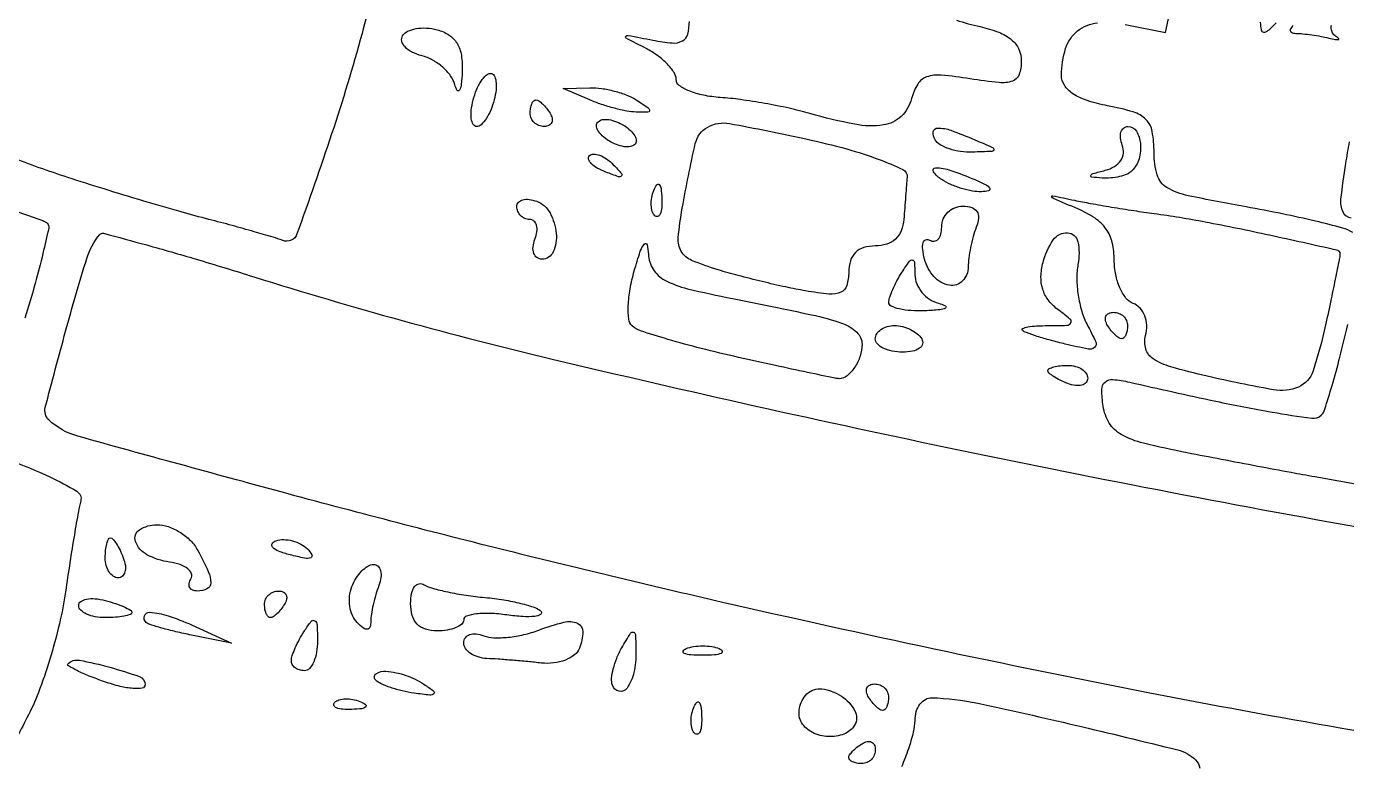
# Model space of a CAD drawing. Extents: x -19 to 322, y 67 to 181.
# Drawn here: x 41.45 to 88.7, y 117.73 to 144.12 of the extents above; entities that cross this region are included whole.
import ezdxf

# ---------------------------------------------------------------- set-up
doc = ezdxf.new("R2010")
doc.units = 0
doc.layers.get('0').update_dxf_attribs({"linetype": 'CONTINUOUS'})

msp = doc.modelspace()

# ---------------------------------------------------------------- linework, layer by layer
for points in [[(80.775, 144.191), (82.213, 143.903), (83.03, 147.686, -0.012709)], [(54.013, 146.626, -0.03334), (53.459, 143.871, -0.014245), (52.371, 140.272, -0.005737), (51.131, 136.692, -0.420504), (50.62, 136.458, 0.018853), (50.273, 136.577, 0.003191), (49.602, 136.773, 0.003483), (48.809, 136.994, 0.003093), (47.981, 137.212, -0.006526), (46.985, 137.482, -0.002726), (45.65, 137.871, -0.002696), (44.225, 138.303, -0.003493), (42.923, 138.716, -0.016286), (40.896, 139.447, -0.172927)], [(74.732, 144.348, 0.026448), (75.582, 144.114, -0.0366), (76.253, 143.914, -0.084534), (76.706, 143.648, -0.113168), (76.965, 143.304, -0.10543), (77.057, 142.872, -0.085145), (76.976, 142.398, -0.229453), (76.739, 142.163, -0.108592), (76.262, 142.109, -0.013684), (75.225, 142.246, 0.016815), (74.193, 142.376, 0.104633), (73.666, 142.314, 0.177898), (73.35, 142.059, 0.071393), (73.131, 141.539, -0.138799), (72.757, 140.903, -0.155688), (72.121, 140.593, -0.084761), (71.1, 140.617, -0.021658), (69.486, 141.005, 0.015818), (68.75, 141.191, 0.009824), (67.875, 141.365, 0.009854), (67.004, 141.503, 0.017522), (66.282, 141.577, -0.032409), (65.677, 141.658, -0.048335), (65.166, 141.812, -0.060484), (64.812, 142.01, -0.239194), (64.702, 142.227, 0.14597), (64.628, 142.474, 0.047804), (64.388, 142.774, 0.042883), (64.042, 143.074, 0.03695), (63.633, 143.327, -0.0019), (62.912, 143.707, -0.467846), (62.898, 143.77, -0.279738), (62.98, 143.801, -0.001403), (63.87, 143.629, 0.026045), (64.559, 143.53, 0.142553), (64.924, 143.602, 0.210867), (65.116, 143.839, 0.065794), (65.177, 144.303, -0.046449)], [(88.918, 136.749, 0.073673), (88.559, 136.904, 0.006241), (87.581, 137.15, 0.008171), (86.402, 137.412, 0.006232), (85.102, 137.661, -0.006994), (83.029, 138.061, -0.082607), (82.267, 138.357, -0.191826), (81.922, 138.803, -0.069663), (81.809, 139.61, 0.044841), (81.742, 140.358, 0.151963), (81.518, 140.787, 0.125119), (81.06, 141.061, 0.026251), (80.146, 141.283, -0.03077), (79.418, 141.467, -0.0686), (78.903, 141.712, -0.099997), (78.597, 142.016, -0.150885), (78.49, 142.374, -0.074233), (78.643, 143.335, -0.149396), (79.073, 143.961, -0.147182), (79.786, 144.245, -0.071303)], [(85.611, 144.274, 0.047194), (85.637, 143.999, 0.346165), (85.73, 143.919, 0.19173), (85.886, 143.972, 0.019206), (86.181, 144.245, -0.039453)], [(86.786, 144.156, 0.13881), (86.685, 144.009, 0.364331), (86.722, 143.914, 0.121886), (86.879, 143.873, -0.020803), (87.137, 143.858, -0.010836), (87.457, 143.821, -0.010757), (87.784, 143.767, -0.016134), (88.067, 143.706, 0.012712), (88.294, 143.654, 0.086133), (88.408, 143.652, 0.608481), (88.42, 143.685, 0.074951), (88.34, 143.746, -0.111532), (88.222, 143.852, -0.104865), (88.157, 144.002, -0.099303), (88.157, 144.171, -0.089672)], [(88.794, 139.992, 0.005518), (88.661, 139.214, 0.010366), (88.484, 137.938, 0.144093), (88.561, 137.485, 0.248402), (88.86, 137.268, 0.035407)], [(39.294, 138.15, -0.000269), (42.029, 137.172, -0.110811), (42.198, 137.065, -0.255661), (42.245, 136.905, -0.004479), (42.037, 135.996, -0.010073), (41.759, 134.922, -0.006393), (41.393, 133.682, -0.012039)], [(124.577, 114.674, -0.008701), (109.521, 116.035, -0.010734), (95.545, 117.849, -0.010617), (81.533, 120.28, -0.008197), (66.365, 123.503, -0.004807), (58.431, 125.406, -0.004863), (50.566, 127.454, -0.001559), (43.282, 129.451, -0.122069), (42.248, 130.034, -0.273169), (42.121, 130.474, -0.003942), (42.85, 133.212, -0.007322), (43.605, 135.809, -0.099814), (44.072, 136.671, -0.292398), (44.211, 136.715, -0.001352), (45.751, 136.297, -0.005586), (47.518, 135.791, -0.003429), (49.588, 135.157, 0.017475), (60.263, 132.214, 0.007262), (74.862, 128.956, 0.007317), (89.959, 126.047, 0.013123), (102.442, 124.166, 0.000965), (110.489, 123.185, 0.024141), (112.71, 123.027, 0.158991), (113.554, 123.281, 0.31448)], [(89.279, 127.69), (87.564, 127.994, -0.002015), (86.71, 128.149, -0.000757), (85.515, 128.372, -0.00075), (84.215, 128.619, -0.000912), (82.997, 128.854, -0.011812), (81.428, 129.199, -0.066648), (80.631, 129.511, -0.129276), (80.204, 129.92, -0.102197), (79.986, 130.524, -0.031969), (79.938, 131.124, -0.215784), (80.054, 131.391, -0.21209), (80.333, 131.483, -0.030861), (80.936, 131.384, 0.003023), (84.017, 130.703, 0.010326), (86.032, 130.314, 0.008004), (87.454, 130.093, 0.235092), (87.791, 130.206, 0.120432), (87.919, 130.416, 0.004974), (88.177, 131.263, 0.008392), (88.459, 132.284, 0.005833), (88.744, 133.445, 0.010472)], [(40.811, 128.605, -0.022328), (42.281, 127.994, -0.024599), (43.25, 127.48, -0.336245), (43.39, 127.133, 0.021759), (43.306, 126.755, 0.002692), (43.162, 125.924, 0.003175), (43.003, 124.934, 0.002622), (42.845, 123.877, -0.022556), (42.627, 122.729, -0.015984), (42.283, 121.463, -0.016178), (41.876, 120.272, -0.032607), (41.466, 119.37, 0.033634), (40.736, 117.756, 0.086736)], [(72.776, 117.623, 0.019896), (73.025, 118.268, 0.020333), (73.2, 118.858, 0.061176), (73.253, 119.274, -0.069997), (73.298, 119.59, -0.087813), (73.429, 119.856, -0.10329), (73.623, 120.029, -0.140211), (73.85, 120.087, -0.044368), (75.497, 119.888, -0.005651), (78.986, 119.107, -0.002704), (82.655, 118.221, -0.136616), (83.294, 117.861, -0.152994), (83.449, 117.563, -0.030567)]]:
    msp.add_lwpolyline(points, format="xyb")
for points in [[(55.6, 143.072, -0.050729), (55.248, 143.203, -0.087296), (54.997, 143.387, -0.129302), (54.883, 143.592, -0.203541), (54.913, 143.789, -0.146313), (55.092, 143.948, -0.066222), (55.394, 144.042, -0.057316), (55.764, 144.064, -0.049629), (56.149, 144.003, -0.080427), (56.575, 143.814, -0.114514), (56.861, 143.517, -0.098293), (57.014, 143.088, -0.047545), (57.044, 142.503, -0.01394), (57.011, 142.043, -0.103313), (56.945, 141.835, -0.575947), (56.866, 141.833, -0.07017), (56.781, 142.035, 0.09206), (56.63, 142.353, 0.055852), (56.348, 142.662, 0.053453), (55.987, 142.916, 0.062936)], [(57.436, 141.489, -0.034746), (57.559, 141.853, -0.046569), (57.722, 142.161, -0.054916), (57.899, 142.374, -0.195045), (58.06, 142.44, -0.272886), (58.184, 142.367, -0.093423), (58.252, 142.161, -0.061733), (58.255, 141.854, -0.035451), (58.187, 141.489, -0.034746), (58.064, 141.125, -0.046569), (57.901, 140.818, -0.054916), (57.725, 140.604, -0.195045), (57.563, 140.539, -0.272886), (57.439, 140.612, -0.093423), (57.371, 140.818, -0.061733), (57.368, 141.125, -0.035451)], [(61.613, 141.489), (60.663, 141.898), (61.613, 141.924, -0.04208), (62.029, 141.9, -0.028709), (62.494, 141.807, -0.029001), (62.935, 141.664, -0.050598), (63.276, 141.489, -0.006504), (63.7, 141.208, -0.247646), (63.752, 141.11, -0.411928), (63.691, 141.049, -0.011111), (63.276, 141.055, -0.038039), (62.936, 141.093, -0.016709), (62.494, 141.193, -0.016424), (62.029, 141.331, -0.021159)], [(59.475, 141.014, -0.042167), (59.49, 141.196, -0.061769), (59.536, 141.35, -0.081139), (59.604, 141.454, -0.210953), (59.684, 141.489, -0.151918), (59.785, 141.458, -0.038439), (59.919, 141.35, -0.035638), (60.06, 141.196, -0.029505), (60.188, 141.014, -0.082592), (60.262, 140.833, -0.161196), (60.247, 140.679, -0.182303), (60.147, 140.576, -0.108972), (59.978, 140.539, -0.093332), (59.786, 140.575, -0.09642), (59.623, 140.679, -0.099167), (59.513, 140.833, -0.105053)], [(61.851, 140.575, -0.209945), (61.909, 140.708, -0.13955), (62.06, 140.784, -0.08982), (62.291, 140.786, -0.049166), (62.564, 140.711, -0.046632), (62.836, 140.576, -0.052856), (63.067, 140.397, -0.060245), (63.225, 140.204, -0.142471), (63.276, 140.028, -0.209945), (63.218, 139.895, -0.13955), (63.067, 139.819, -0.08982), (62.837, 139.817, -0.049166), (62.564, 139.892, -0.046632), (62.291, 140.027, -0.052856), (62.06, 140.205, -0.060245), (61.902, 140.398, -0.142471)], [(66.203, 135.407, -0.024229), (65.256, 135.746, -0.165008), (64.887, 136.068, -0.155415), (64.779, 136.559, -0.020813), (64.922, 137.62, -0.011982), (65.387, 139.927, -0.212713), (65.831, 140.52, -0.175283), (66.61, 140.648, -0.007679), (69.348, 140.093, -0.012703), (70.811, 139.734, -0.023634), (71.972, 139.357, -0.021785), (72.816, 138.996, -0.311276), (72.971, 138.726, 0.001061), (72.947, 138.445, 0.000394), (72.916, 138.049, 0.000391), (72.882, 137.618, 0.000472), (72.852, 137.213, -0.076447), (72.758, 136.809, -0.110819), (72.552, 136.509, -0.111011), (72.238, 136.325, -0.07691), (71.83, 136.262, 0.072152), (71.417, 136.202, 0.123371), (71.119, 136.026, 0.124481), (70.94, 135.731, 0.074213), (70.88, 135.324, -0.071492), (70.811, 134.843, -0.222747), (70.599, 134.604, -0.127295), (70.184, 134.539, -0.018781), (69.335, 134.655, -0.010032), (68.629, 134.793, -0.005648), (67.778, 134.987, -0.005635), (66.923, 135.203, -0.009179)], [(73.968, 140.064, -0.170953), (73.906, 140.349, -0.378432), (74.06, 140.485, -0.086739), (74.537, 140.402, -0.014943), (75.394, 140.064, -0.003353), (76.028, 139.786, -0.352087), (76.069, 139.707, -0.343362), (76, 139.649, -0.003282), (75.303, 139.622, -0.042673), (74.883, 139.644, -0.045307), (74.482, 139.738, -0.049915), (74.155, 139.884, -0.125173)], [(80.062, 138.972, 0.071847), (80.39, 139.11, 0.108829), (80.614, 139.321, 0.125584), (80.709, 139.584, 0.116513), (80.671, 139.868, -0.059828), (80.606, 140.125, -0.105556), (80.624, 140.342, -0.14989), (80.72, 140.484, -0.17227), (80.874, 140.539, -0.260622), (81.174, 140.371, -0.115676), (81.321, 139.927, -0.093436), (81.269, 139.38, -0.126436), (81.017, 138.955, -0.096261), (80.843, 138.837, -0.0404), (80.572, 138.747, -0.038032), (80.259, 138.696, -0.040297), (79.948, 138.693, -0.010716), (79.579, 138.728, -0.496314), (79.545, 138.785, -0.230191), (79.621, 138.852, -0.0062)], [(61.601, 139.497, -0.20742), (61.746, 139.554, -0.082976), (61.961, 139.511, -0.063152), (62.209, 139.379, -0.043285), (62.453, 139.172, -0.011214), (62.751, 138.858, -0.400052), (62.748, 138.767, -0.286372), (62.641, 138.742, -0.008399), (62.187, 138.906, -0.036269), (61.879, 139.05, -0.070189), (61.663, 139.214, -0.120343), (61.569, 139.369, -0.278911)], [(74.206, 138.638, -0.095694), (73.912, 138.92, -0.608383), (73.984, 139.059, -0.081911), (74.532, 138.969, -0.019739), (75.394, 138.638, -0.014925), (75.794, 138.452, -0.152377), (75.924, 138.326, -0.491407), (75.886, 138.24, -0.051935), (75.632, 138.204, -0.053798), (75.307, 138.227, -0.029384), (74.919, 138.32, -0.028934), (74.531, 138.464, -0.040566)], [(63.902, 138.252, -0.054073), (64.007, 138.45, -0.470617), (64.094, 138.458, -0.168741), (64.161, 138.32, -0.018894), (64.189, 137.965, -0.028489), (64.184, 137.634, -0.077125), (64.131, 137.406, -0.208169), (64.044, 137.319, -0.296942), (63.94, 137.341, -0.126455), (63.848, 137.497, -0.060344), (63.81, 137.727, -0.05415), (63.828, 137.992, -0.051402)], [(83.714, 131.599, -0.012514), (82.407, 131.935, -0.076374), (81.775, 132.225, -0.175107), (81.512, 132.576, -0.138721), (81.503, 133.054, 0.071281), (81.545, 133.422, 0.084937), (81.476, 133.764, 0.09449), (81.307, 134.036, 0.115446), (81.06, 134.204, -0.137191), (80.801, 134.396, -0.061581), (80.582, 134.764, -0.054323), (80.434, 135.236, -0.049024), (80.384, 135.746, 0.057194), (80.311, 136.382, 0.097436), (80.092, 136.868, 0.091678), (79.695, 137.254, 0.046005), (79.077, 137.588, -0.000897), (78.206, 137.962, -0.201934), (78.145, 138.025, -0.591846), (78.174, 138.06, -0.001453), (78.958, 137.898, 0.007264), (79.53, 137.787, 0.00326), (80.286, 137.656, 0.003226), (81.086, 137.529, 0.004384), (81.809, 137.425, -0.013497), (83.64, 137.127, -0.006721), (85.942, 136.657, -0.00132), (88.338, 136.127, -0.351091), (88.462, 135.972, -0.049504), (88.452, 135.868, -0.000546), (88.311, 135.17, -0.0017), (88.145, 134.364, -0.001106), (87.947, 133.434, -0.027458), (87.498, 131.786, -0.21332), (86.972, 131.212, -0.148464), (86.083, 131.11, -0.01159)], [(59.647, 136.5, 0.055937), (59.718, 136.773, 0.100118), (59.705, 137.003, 0.147206), (59.612, 137.154, 0.184534), (59.46, 137.213, -0.099038), (59.284, 137.248, -0.097945), (59.135, 137.348, -0.097945), (59.035, 137.497, -0.099038), (59, 137.673, -0.184534), (59.058, 137.825, -0.147206), (59.209, 137.918, -0.100118), (59.439, 137.931, -0.055937), (59.712, 137.86, -0.178711), (60.187, 137.444, -0.10214), (60.41, 136.705, -0.127826), (60.301, 136.048, -0.296267), (59.899, 135.787, -0.158089), (59.721, 135.845, -0.151946), (59.608, 135.996, -0.112257), (59.581, 136.227, -0.06502)], [(73.593, 135.788, -0.033809), (73.527, 136.135, -0.095442), (73.544, 136.381, -0.238295), (73.636, 136.485, -0.236417), (73.775, 136.472, 0.159236), (73.938, 136.433, 0.191158), (74.079, 136.502, 0.126208), (74.175, 136.682, 0.058827), (74.206, 136.947, -0.102178), (74.264, 137.23, -0.09863), (74.43, 137.47, -0.097175), (74.678, 137.631, -0.095984), (74.97, 137.688, -0.076855), (75.281, 137.64, -0.176865), (75.466, 137.497, -0.16701), (75.522, 137.262, -0.067159), (75.445, 136.936, 0.024761), (75.334, 136.599, 0.016939), (75.241, 136.207, 0.017107), (75.177, 135.823, 0.032815), (75.156, 135.51, -0.196487), (74.951, 135.009, -0.247411), (74.481, 134.858, -0.166905), (73.93, 135.164, -0.12009)], [(77.097, 133.24, -0.550972), (77.107, 133.305, -0.058206), (77.286, 133.361, -0.031444), (77.603, 133.399, -0.014327), (78.019, 133.411, 0.008878), (78.687, 133.423, 0.264859), (78.826, 133.508, 0.358855), (78.799, 133.647, 0.012825), (78.343, 134.005, -0.072501), (78.018, 134.331, -0.085828), (77.821, 134.719, -0.081565), (77.76, 135.167, -0.058405), (77.833, 135.668, -0.082316), (78.2, 136.479, -0.264301), (78.71, 136.734, -0.342425), (79.08, 136.415, -0.097234), (79.085, 135.603, 0.051922), (79.041, 135.094, 0.033187), (79.091, 134.502, 0.033186), (79.22, 133.922, 0.051892), (79.413, 133.449, -0.016627), (79.72, 132.826, -0.328316), (79.678, 132.63, -0.234774), (79.453, 132.569, -0.010009), (78.627, 132.75, -0.008077), (78.102, 132.885, -0.010585), (77.628, 133.026, -0.00832), (77.238, 133.158, -0.092276)], [(66.934, 132.274, -0.00706), (65.596, 132.592, -0.009753), (64.405, 132.919, -0.00675), (63.424, 133.223, -0.109227), (63.127, 133.397, -0.180542), (63.007, 133.638, -0.036459), (62.99, 134.124, -0.034191), (63.054, 134.723, -0.026189), (63.203, 135.366, -0.008719), (63.419, 136.071, -0.09563), (63.562, 136.329, -0.613096), (63.66, 136.306, -0.050729), (63.709, 135.971, 0.130519), (63.878, 135.428, 0.131381), (64.293, 135.043, 0.061947), (65.11, 134.733, 0.010795), (66.722, 134.377, -0.002927), (69.55, 133.799, -0.032794), (70.656, 133.489, -0.104894), (71.169, 133.176, -0.20638), (71.355, 132.745, -0.078937), (71.287, 132.32, -0.067422), (71.09, 131.911, -0.074853), (70.819, 131.611, -0.173605), (70.538, 131.51, -0.051758), (70.399, 131.525, -0.000495), (69.404, 131.734, -0.001647), (68.258, 131.981, -0.001065)], [(72.313, 134.243, -0.077483), (72.345, 134.426, -0.020703), (72.453, 134.704, -0.02047), (72.604, 135.013, -0.019837), (72.78, 135.312, -0.009995), (73.052, 135.714, -0.291516), (73.161, 135.759, -0.346879), (73.233, 135.677, -0.012141), (73.248, 135.228, 0.096193), (73.314, 134.907, 0.07474), (73.498, 134.601, 0.072953), (73.769, 134.357, 0.083384), (74.087, 134.214, -0.049066), (74.34, 134.12, -0.602595), (74.343, 134.04, -0.109045), (74.135, 133.975, -0.010989), (73.612, 133.941, -0.025742), (73.112, 133.946, -0.04178), (72.691, 134.007, -0.051921), (72.396, 134.109, -0.297297)], [(80.146, 133.411, -0.082592), (80.072, 133.592, -0.161196), (80.086, 133.747, -0.182303), (80.187, 133.849, -0.108972), (80.356, 133.886, -0.093332), (80.548, 133.85, -0.09642), (80.711, 133.747, -0.099167), (80.82, 133.592, -0.105053), (80.859, 133.411, -0.042167), (80.843, 133.229, -0.061769), (80.797, 133.075, -0.081139), (80.729, 132.971, -0.210953), (80.649, 132.936, -0.151918), (80.549, 132.967, -0.038439), (80.415, 133.075, -0.035638), (80.274, 133.229, -0.029505)], [(71.83, 132.936, -0.142666), (71.883, 133.117, -0.09965), (72.031, 133.271, -0.08433), (72.253, 133.375, -0.067639), (72.515, 133.411, -0.061875), (72.798, 133.376, -0.051278), (73.085, 133.271, -0.053305), (73.331, 133.118, -0.08825), (73.493, 132.936, -0.202618), (73.521, 132.756, -0.181468), (73.413, 132.6, -0.104212), (73.163, 132.495, -0.047867), (72.808, 132.461, -0.0466), (72.434, 132.496, -0.066561), (72.117, 132.6, -0.086673), (71.904, 132.754, -0.195654)], [(78.008, 131.799, -0.289661), (78.053, 131.871, -0.046727), (78.217, 131.93, -0.039339), (78.447, 131.972, -0.024748), (78.72, 131.985, -0.062722), (78.993, 131.951, -0.08088), (79.224, 131.85, -0.098158), (79.378, 131.701, -0.152681), (79.433, 131.525, -0.184534), (79.375, 131.373, -0.147206), (79.224, 131.28, -0.100118), (78.993, 131.267, -0.055937), (78.72, 131.338, -0.02136), (78.447, 131.457, -0.030395), (78.217, 131.586, -0.030693), (78.049, 131.71, -0.222225)], [(47.336, 124.348, 0.232192), (47.354, 124.528, 0.138982), (47.224, 124.705, 0.084357), (46.949, 124.852, 0.04422), (46.57, 124.942, -0.085005), (45.762, 125.206, -0.191571), (45.351, 125.687, -0.346537), (45.498, 126.104, -0.142182), (46.113, 126.283, -0.082733), (46.522, 126.215, -0.057586), (46.945, 126.013, -0.05673), (47.318, 125.715, -0.073243), (47.578, 125.364, -0.015552), (47.956, 124.602, -0.109678), (48.042, 124.2, -0.281932), (47.91, 123.988, -0.116479), (47.567, 123.907, -0.098585), (47.396, 123.941, -0.175834), (47.291, 124.037, -0.169645), (47.27, 124.18, -0.090975)], [(44.268, 125.095, -0.024748), (44.282, 125.368, -0.039339), (44.323, 125.598, -0.046727), (44.383, 125.762, -0.289661), (44.455, 125.808, -0.222225), (44.544, 125.766, -0.030693), (44.667, 125.598, -0.030395), (44.797, 125.368, -0.02136), (44.915, 125.095, -0.055937), (44.987, 124.822, -0.100118), (44.973, 124.592, -0.147206), (44.881, 124.44, -0.184534), (44.729, 124.382, -0.152681), (44.553, 124.437, -0.098158), (44.404, 124.592, -0.08088), (44.303, 124.822, -0.062722)], [(50.381, 125.707, -0.085105), (50.657, 125.749, -0.059552), (50.969, 125.706, -0.058506), (51.268, 125.589, -0.0741), (51.506, 125.413, -0.069225), (51.664, 125.204, -0.470166), (51.623, 125.099, -0.131195), (51.399, 125.085, -0.013933), (50.883, 125.205, -0.02593), (50.475, 125.335, -0.106885), (50.258, 125.474, -0.353106), (50.244, 125.601, -0.170804)], [(53.095, 124.065, -0.048659), (53.246, 124.368, -0.054105), (53.449, 124.625, -0.06139), (53.67, 124.8, -0.137977), (53.874, 124.857, -0.188995), (54.031, 124.796, -0.14605), (54.125, 124.637, -0.098218), (54.137, 124.394, -0.054634), (54.061, 124.106, 0.020216), (53.95, 123.779, 0.016106), (53.857, 123.419, 0.016397), (53.792, 123.079, 0.038908), (53.772, 122.823, -0.068578), (53.744, 122.613, -0.31328), (53.654, 122.539, -0.188501), (53.508, 122.582, -0.030677), (53.282, 122.782, -0.097797), (53.116, 123.029, -0.062809), (53.024, 123.361, -0.059835), (53.015, 123.726, -0.068079)], [(49.971, 123.432, -0.105053), (50.009, 123.613, -0.099167), (50.119, 123.767, -0.09642), (50.282, 123.871, -0.093332), (50.474, 123.907, -0.108972), (50.643, 123.87, -0.182303), (50.743, 123.767, -0.161196), (50.758, 123.613, -0.082592), (50.684, 123.432, -0.029505), (50.556, 123.25, -0.035638), (50.415, 123.096, -0.038439), (50.281, 122.988, -0.151918), (50.18, 122.957, -0.210953), (50.1, 122.992, -0.081139), (50.032, 123.096, -0.061769), (49.986, 123.25, -0.042167)], [(55.198, 123.46, -0.047402), (55.232, 123.82, -0.109887), (55.34, 124.068, -0.190764), (55.5, 124.17, -0.187947), (55.688, 124.135, 0.071801), (55.98, 124.009, 0.014664), (56.528, 123.876, 0.015165), (57.181, 123.758, 0.013722), (57.861, 123.676, -0.016924), (58.53, 123.591, -0.020863), (59.145, 123.465, -0.019771), (59.645, 123.32, -0.124184), (59.866, 123.178, -0.482564), (59.85, 123.068, -0.106194), (59.64, 122.999, -0.042764), (59.215, 122.992, -0.01772), (58.643, 123.051, 0.023609), (58.051, 123.106, 0.039667), (57.552, 123.088, 0.049383), (57.199, 123.012, 0.325665), (57.099, 122.874, -0.221238), (57.029, 122.724, -0.077119), (56.82, 122.597, -0.058641), (56.512, 122.51, -0.039448), (56.148, 122.481, -0.07253), (55.729, 122.542, -0.128278), (55.432, 122.722, -0.125559), (55.257, 123.028, -0.067914)], [(43.318, 123.387, -0.24384), (43.393, 123.532, -0.106581), (43.597, 123.618, -0.070464), (43.904, 123.633, -0.040966), (44.268, 123.569, -0.016817), (44.633, 123.461, -0.025621), (44.94, 123.34, -0.023188), (45.17, 123.223, -0.269386), (45.219, 123.139, -0.326917), (45.167, 123.068, -0.029396), (44.94, 123.01, -0.029316), (44.633, 122.97, -0.018041), (44.268, 122.957, -0.043375), (43.905, 122.988, -0.063112), (43.597, 123.083, -0.082769), (43.389, 123.223, -0.206609)], [(45.734, 122.786, -0.303405), (45.669, 123.018, -0.339118), (45.858, 123.146, -0.065099), (46.518, 123.022, -0.027817), (47.357, 122.695), (48.783, 122.045), (47.357, 122.33, -0.008183), (46.797, 122.452, -0.010906), (46.292, 122.581, -0.008342), (45.878, 122.705, -0.101509)], [(50.929, 121.412, -0.077483), (50.961, 121.596, -0.020703), (51.069, 121.873, -0.02047), (51.22, 122.182, -0.019837), (51.396, 122.481, -0.023197), (51.644, 122.828, -0.409657), (51.768, 122.843, -0.220444), (51.848, 122.692, -0.011293), (51.864, 122.125, -0.042523), (51.832, 121.716, -0.062416), (51.73, 121.37, -0.082215), (51.578, 121.136, -0.210568), (51.396, 121.056, -0.073605), (51.215, 121.083, -0.089496), (51.063, 121.16, -0.102891), (50.962, 121.276, -0.133323)], [(57.93, 121.491, -0.06091), (57.612, 121.546, -0.076745), (57.343, 121.674, -0.092452), (57.162, 121.853, -0.152346), (57.099, 122.057, -0.15917), (57.157, 122.235, -0.151834), (57.309, 122.348, -0.11173), (57.541, 122.374, -0.064593), (57.816, 122.308, 0.084181), (58.178, 122.235, 0.032974), (58.689, 122.253, 0.031484), (59.251, 122.346, 0.034027), (59.782, 122.508, -0.028645), (60.686, 122.793, -0.167514), (61.176, 122.753, -0.30904), (61.363, 122.452, -0.080968), (61.241, 121.865, -0.136017), (61.062, 121.623, -0.072637), (60.736, 121.437, -0.063614), (60.32, 121.332, -0.057184), (59.875, 121.33, 0.0038), (59.388, 121.379, 0.002747), (58.845, 121.428, 0.002774), (58.328, 121.468, 0.006034)], [(62.753, 121.869, -0.006619), (63.068, 122.395, -0.333241), (63.174, 122.436, -0.326101), (63.245, 122.346, -0.006472), (63.262, 121.729, -0.057233), (63.188, 120.992, -0.100006), (62.943, 120.433, -0.298788), (62.66, 120.321, -0.267542), (62.421, 120.533, -0.103881), (62.393, 120.779, -0.037825), (62.452, 121.126, -0.035517), (62.576, 121.508, -0.035397)], [(65.058, 121.846, -0.057986), (65.329, 121.92, -0.037979), (65.652, 121.945, -0.037979), (65.976, 121.92, -0.057986), (66.246, 121.846, -0.174857), (66.346, 121.757, -0.447206), (66.317, 121.676, -0.078554), (66.076, 121.621, -0.017491), (65.652, 121.606, -0.017491), (65.229, 121.621, -0.078554), (64.988, 121.676, -0.447206), (64.959, 121.757, -0.174857)], [(42.937, 121.306, -0.245), (43.341, 121.43, -0.020959), (44.428, 121.18, -0.019866), (45.489, 120.843, -0.315792), (45.694, 120.55, -0.368577), (45.594, 120.433, -0.058628), (45.268, 120.419, -0.041865), (44.8, 120.495, -0.023031), (44.244, 120.66, -0.011024), (43.698, 120.864, -0.019916), (43.262, 121.058, -0.017003), (42.947, 121.228, -0.494619)], [(53.943, 120.727, -0.472113), (53.964, 120.947, -0.171926), (54.316, 121.038, -0.059808), (55.031, 120.886, -0.063597), (55.673, 120.572, -0.016395), (56.023, 120.325, -0.4653), (56.028, 120.227, -0.217883), (55.889, 120.181, -0.00808), (55.329, 120.25, -0.023666), (54.9, 120.331, -0.024472), (54.486, 120.451, -0.025124), (54.139, 120.59, -0.088673)], [(71.592, 120.105, -0.082592), (71.518, 120.287, -0.161196), (71.533, 120.441, -0.182303), (71.633, 120.543, -0.108972), (71.802, 120.581, -0.093332), (71.994, 120.544, -0.09642), (72.157, 120.441, -0.099167), (72.267, 120.287, -0.105053), (72.305, 120.105, -0.042167), (72.29, 119.923, -0.061769), (72.244, 119.77, -0.081139), (72.176, 119.666, -0.210953), (72.096, 119.63, -0.151918), (71.996, 119.661, -0.038439), (71.861, 119.77, -0.035638), (71.72, 119.923, -0.029505)], [(52.476, 119.917, -0.126455), (52.631, 120.009, -0.060344), (52.862, 120.047, -0.05415), (53.126, 120.029, -0.051402), (53.386, 119.955, -0.054073), (53.584, 119.849, -0.470617), (53.593, 119.763, -0.168741), (53.454, 119.696, -0.018894), (53.099, 119.668, -0.028489), (52.768, 119.673, -0.077125), (52.54, 119.725, -0.208169), (52.454, 119.813, -0.296942)], [(69.191, 119.196, -0.106708), (69.107, 119.432, -0.077915), (69.115, 119.711, -0.073646), (69.21, 119.988, -0.07732), (69.38, 120.222, -0.232792), (69.919, 120.405, -0.113561), (70.616, 120.146, -0.122546), (71.098, 119.624, -0.269997), (71.084, 119.101, -0.162312), (70.708, 118.787, -0.106363), (70.146, 118.696, -0.10253), (69.579, 118.843, -0.140479)], [(65.328, 119.719, -0.054073), (65.433, 119.917, -0.470617), (65.52, 119.925, -0.168741), (65.587, 119.787, -0.018894), (65.615, 119.432, -0.028489), (65.61, 119.101, -0.077125), (65.557, 118.873, -0.208169), (65.469, 118.786, -0.296942), (65.365, 118.808, -0.126455), (65.273, 118.964, -0.060344), (65.236, 119.194, -0.05415), (65.254, 119.459, -0.051402)], [(70.88, 117.939, -0.151918), (70.911, 118.039, -0.038439), (71.019, 118.173, -0.035638), (71.173, 118.314, -0.029505), (71.355, 118.442, -0.082592), (71.536, 118.516, -0.161196), (71.69, 118.502, -0.182303), (71.793, 118.401, -0.108972), (71.83, 118.233, -0.093332), (71.794, 118.04, -0.09642), (71.69, 117.877, -0.099167), (71.536, 117.768, -0.105053), (71.355, 117.729, -0.042167), (71.173, 117.745, -0.061769), (71.019, 117.791, -0.081139), (70.915, 117.859, -0.210953)]]:
    msp.add_lwpolyline(points, format="xyb", close=True)

doc.saveas('drawing.dxf')
